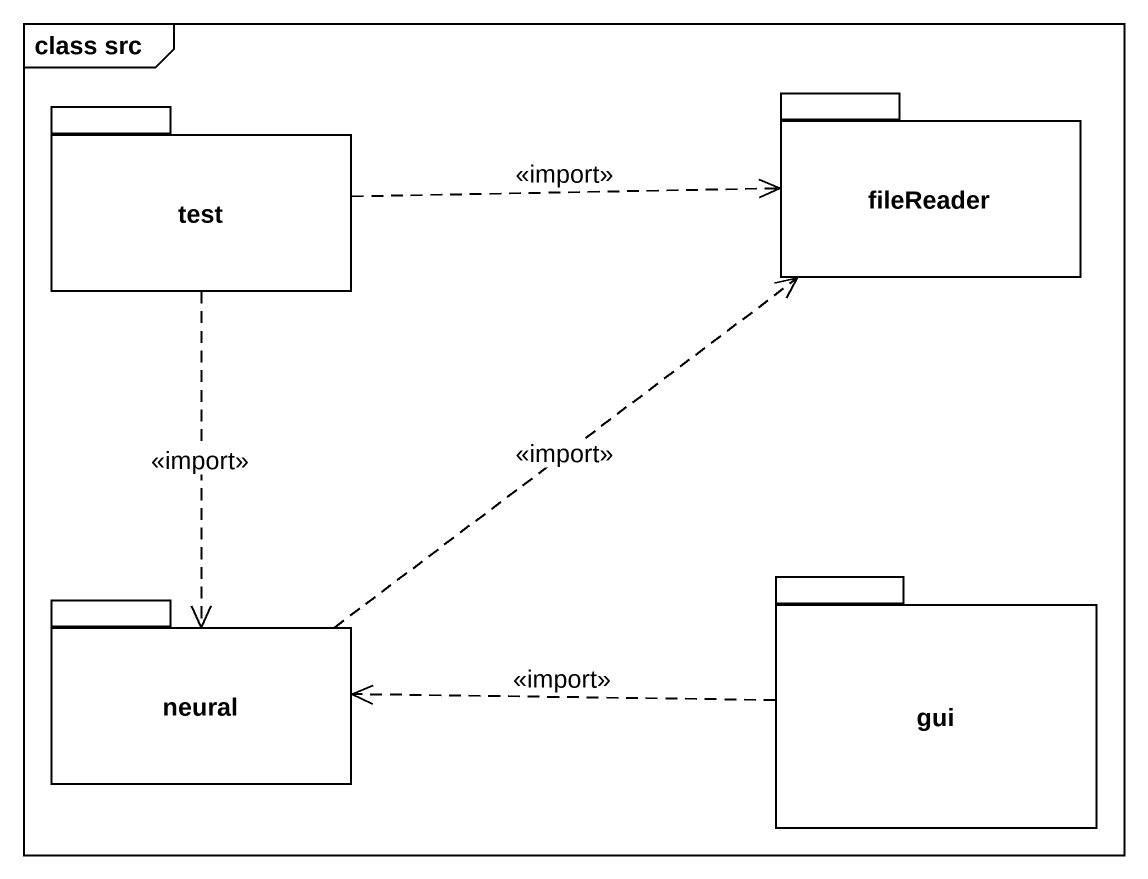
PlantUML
@startuml
mainframe class src
package test {
}
package fileReader {
}
package gui {
}
package neural {
}
test .right.> fileReader : <<import>>
test ..> neural : <<import>>
gui .left.> neural : <<import>>
neural .up.> fileReader : <<import>>
@enduml
